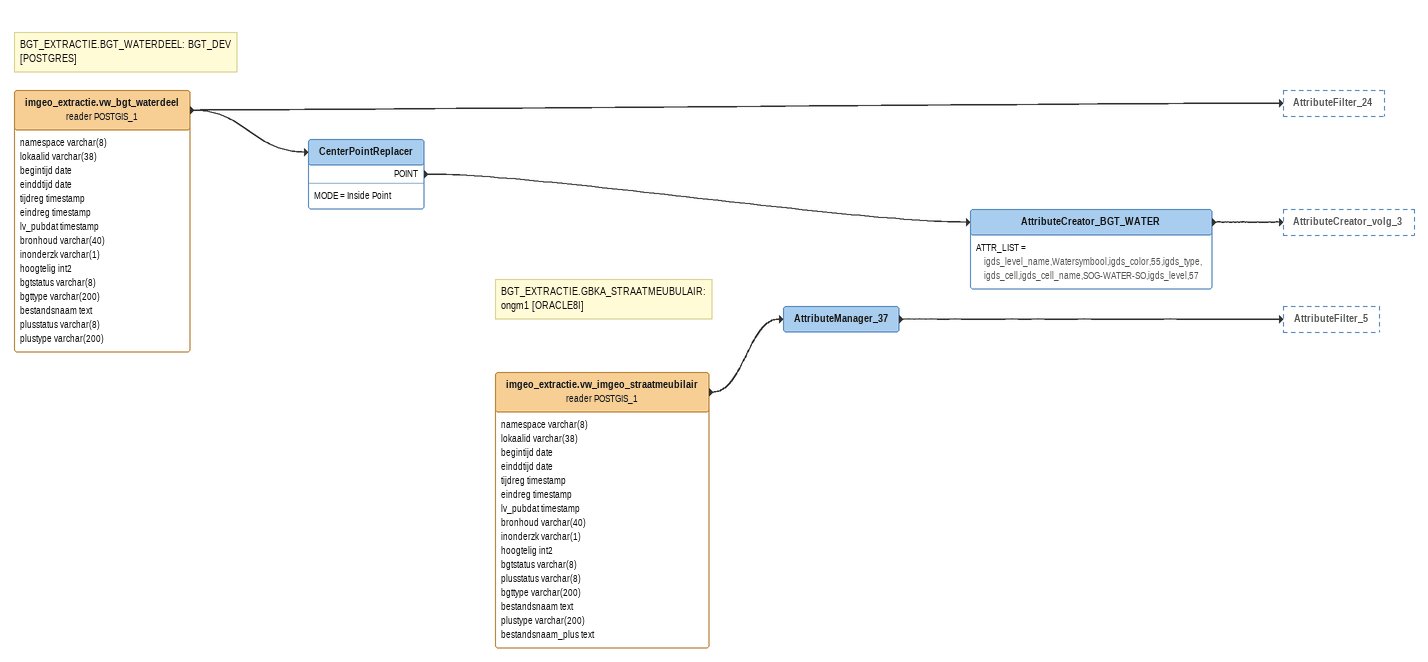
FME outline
Note: BGT_EXTRACTIE.BGT_WATERDEEL: BGT_DEV [POSTGRES]
imgeo_extractie.vw_bgt_waterdeel (reader POSTGIS_1)
    attributes: namespace varchar(8), lokaalid varchar(38), begintijd date, einddtijd date, tijdreg timestamp, eindreg timestamp, lv_pubdat timestamp, bronhoud varchar(40), inonderzk varchar(1), hoogtelig int2, bgtstatus varchar(8), bgttype varchar(200), bestandsnaam text, plusstatus varchar(8), plustype varchar(200)
    -> AttributeFilter_24
    -> CenterPointReplacer
CenterPointReplacer
    MODE = Inside Point
    POINT -> AttributeCreator_BGT_WATER
AttributeCreator_BGT_WATER
    ATTR_LIST = igds_level_name,Watersymbool,igds_color,55,igds_type,igds_cell,igds_cell_name,SOG-WATER-SO,igds_level,57
    -> AttributeCreator_volg_3
Note: BGT_EXTRACTIE.GBKA_STRAATMEUBULAIR: ongm1 [ORACLE8I]
imgeo_extractie.vw_imgeo_straatmeubilair (reader POSTGIS_1)
    attributes: namespace varchar(8), lokaalid varchar(38), begintijd date, einddtijd date, tijdreg timestamp, eindreg timestamp, lv_pubdat timestamp, bronhoud varchar(40), inonderzk varchar(1), hoogtelig int2, bgtstatus varchar(8), plusstatus varchar(8), bgttype varchar(200), bestandsnaam text, plustype varchar(200), bestandsnaam_plus text
    -> AttributeManager_37
AttributeManager_37
    -> AttributeFilter_5
